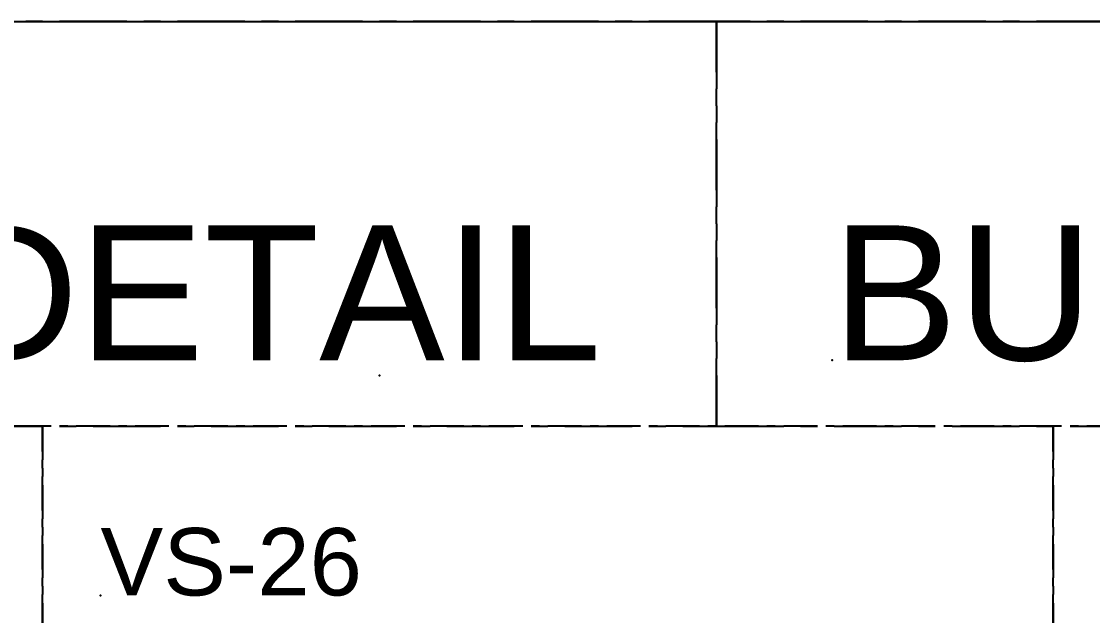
# Model space of a CAD drawing. Header units: millimetres. Extents: x -244126 to 368105, y -173968 to 259060.
# Drawn here: x 161821 to 165001, y -120606 to -118844 of the extents above; entities that cross this region are included whole.
import ezdxf

# ---------------------------------------------------------------- set-up
doc = ezdxf.new("R2010")
doc.units = ezdxf.units.MM
doc.header["$MEASUREMENT"] = 0
doc.linetypes.add('005_GG_TA_LINE', pattern=[13.75, 5, -1.25, 1.25, -1.25, 5])
doc.layers.add('001 - ASCESSORIES', color=1, linetype='Continuous')
doc.styles.get("Standard").update_dxf_attribs({"font": 'arial.ttf'})

# ---------------------------------------------------------------- blocks, each defined once
blk = doc.blocks.new('*U4696')
at = {"color": 0, "linetype": '005_GG_TA_LINE'}
blk.add_lwpolyline([(0, 0), (125, 0), (125, 30), (0, 30)], close=True, dxfattribs=at)
blk.add_point((8.582, 4.878), dxfattribs=at)
blk.add_attdef('NAMEBLK', (8.582, 4.878), '', height=10, dxfattribs=at)
blk = doc.blocks.new('*U4694')
at = {"color": 0, "linetype": '005_GG_TA_LINE'}
blk.add_lwpolyline([(0, 0), (150, 0), (150, 30), (0, 30)], close=True, dxfattribs=at)
for p in [(50, 37.5), (8.58, 4.88)]:
    blk.add_point(p, dxfattribs=at)
blk.add_attdef('NAMEBLK', (8.58, 4.88), '', height=10, dxfattribs=at)
blk = doc.blocks.new('*U4693')
at = {"color": 0, "linetype": '005_GG_TA_LINE'}
blk.add_lwpolyline([(0, 0), (150, 0), (150, 30), (0, 30)], close=True, dxfattribs=at)
for p in [(50, 37.5), (8.58, 4.88)]:
    blk.add_point(p, dxfattribs=at)
blk.add_attdef('NAMEBLK', (8.58, 4.88), '', height=10, dxfattribs=at)

msp = doc.modelspace()

# ---------------------------------------------------------------- linework, layer by layer
at = {"color": 8}
msp.add_ray((122184.76531, -118843.80009), (1, 0), dxfattribs=at)

# ---------------------------------------------------------------- block references
at = {"layer": '001 - ASCESSORIES', "linetype": '005_GG_TA_LINE'}
for name, p, xscale, yscale, zscale, values in [('*U4696', (158884.1015, -120043.80009), 40, 40, 40, {'NAMEBLK': 'BUBBLE DETAIL'}), ('*U4696', (158884.1015, -120043.80009), 40, 40, 40, {'NAMEBLK': 'BUBBLE DETAIL'}), ('*U4696', (163884.1015, -120043.80009), 40, 40, 40, {'NAMEBLK': 'BUBBLE DETAIL'}), ('*U4694', (158884.1015, -120643.80009), 20, 20, 20, {'NAMEBLK': 'AEROFOIL'}), ('*U4693', (161884.1015, -120643.80009), 20, 20, 20, {'NAMEBLK': 'VS-26'}), ('*U4694', (164884.1015, -120643.80009), 20, 20, 20, {'NAMEBLK': 'U-PROFILE_50x50x50'})]:
    msp.add_blockref(name, p, dxfattribs=dict(at, xscale=xscale, yscale=yscale, zscale=zscale)).add_auto_attribs(values)

doc.saveas('drawing.dxf')
